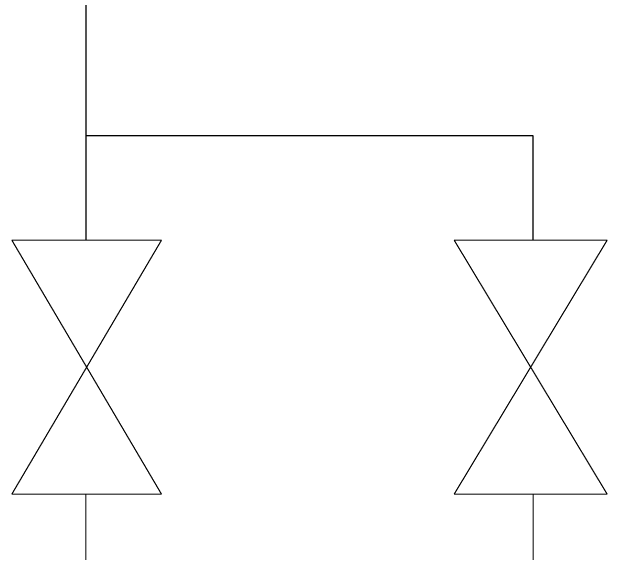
# Model space of a CAD drawing. Header units: millimetres. Extents: x -10178924 to 11692288, y -947381 to 58396.
# Drawn here: x -75757.8 to -75268.2, y -11441.2 to -10993.1 of the extents above; entities that cross this region are included whole.
import ezdxf

# ---------------------------------------------------------------- set-up
doc = ezdxf.new("R2010")
doc.units = ezdxf.units.MM
doc.layers.add('_0', color=7, linetype='Continuous', lineweight=25)
doc.layers.add('PDF _0', color=7, linetype='Continuous', lineweight=9)

msp = doc.modelspace()

# ---------------------------------------------------------------- linework, layer by layer
at = {"layer": '_0', "color": 219, "ltscale": 100, "true_color": 0x642165}
for points in [[(-75696.97, -10683.16), (-75696.97, -11180.72)], [(-75329.08, -11180.72), (-75329.08, -11094.97), (-75696.97, -11094.97)]]:
    msp.add_lwpolyline(points, dxfattribs=at)
at = {"layer": 'PDF _0', "lineweight": 0}
for points in [[(-75634.73, -11389.56), (-75757.83, -11180.72), (-75634.73, -11180.72), (-75757.83, -11389.56)], [(-75268.22, -11389.56), (-75394.08, -11180.72), (-75268.22, -11180.72), (-75394.08, -11389.56)]]:
    msp.add_lwpolyline(points, close=True, dxfattribs=at)
for points in [[(-75696.97, -11443.5), (-75696.97, -11389.56)], [(-75329.08, -11443.5), (-75329.08, -11389.56)]]:
    msp.add_lwpolyline(points, dxfattribs=at)

doc.saveas('drawing.dxf')
